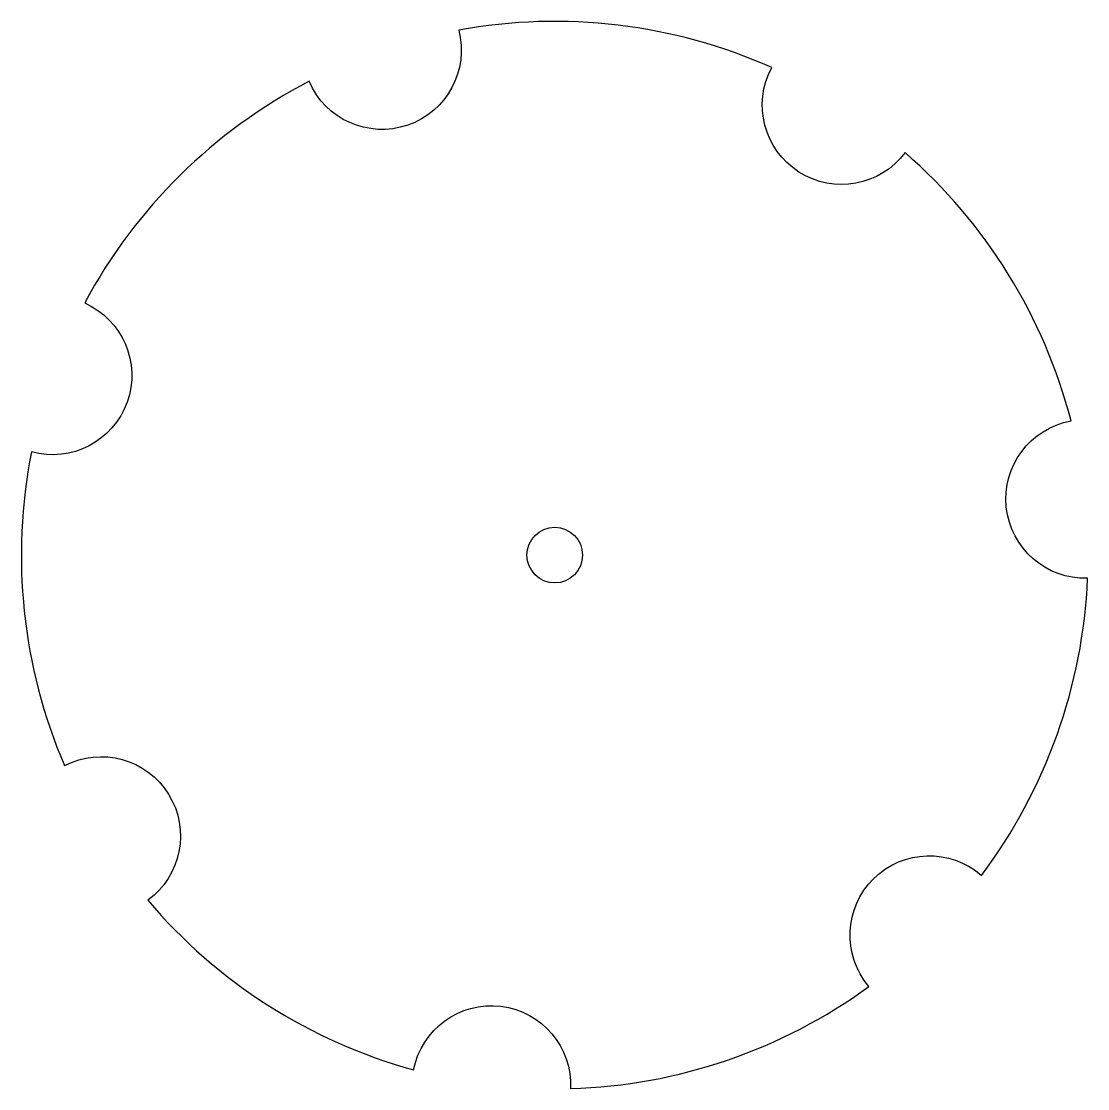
# Model space of a CAD drawing. Extents: x -1 to 1, y -1 to 1.
import ezdxf

# ---------------------------------------------------------------- set-up
doc = ezdxf.new("R2010")
doc.units = 0
doc.header["$LTSCALE"] = 0.01
doc.header["$MEASUREMENT"] = 0
doc.layers.get('0').update_dxf_attribs({"lineweight": 20})

msp = doc.modelspace()

# ---------------------------------------------------------------- linework, layer by layer
at = {"color": 0, "linetype": 'ByBlock', "lineweight": -2}
msp.add_lwpolyline([(0.9994, -0.0434, -0.928241), (0.9682, 0.2516, 0.15114), (0.6571, 0.7543, -0.928241), (0.407, 0.9138, 0.15114), (-0.1801, 0.984, -0.928241), (-0.4607, 0.888, 0.15114), (-0.8816, 0.4727, -0.928241), (-0.9815, 0.1934, 0.15114), (-0.9193, -0.3946, -0.928241), (-0.7632, -0.6468, 0.15114), (-0.2647, -0.9647, -0.928241), (0.0298, -0.9999, 0.15114), (0.5892, -0.8084, -0.928241), (0.8004, -0.6002, 0.15114)], format="xyb", close=True, dxfattribs=at)
msp.add_circle((0, 0), 0.0521, dxfattribs=at)

doc.saveas('drawing.dxf')
